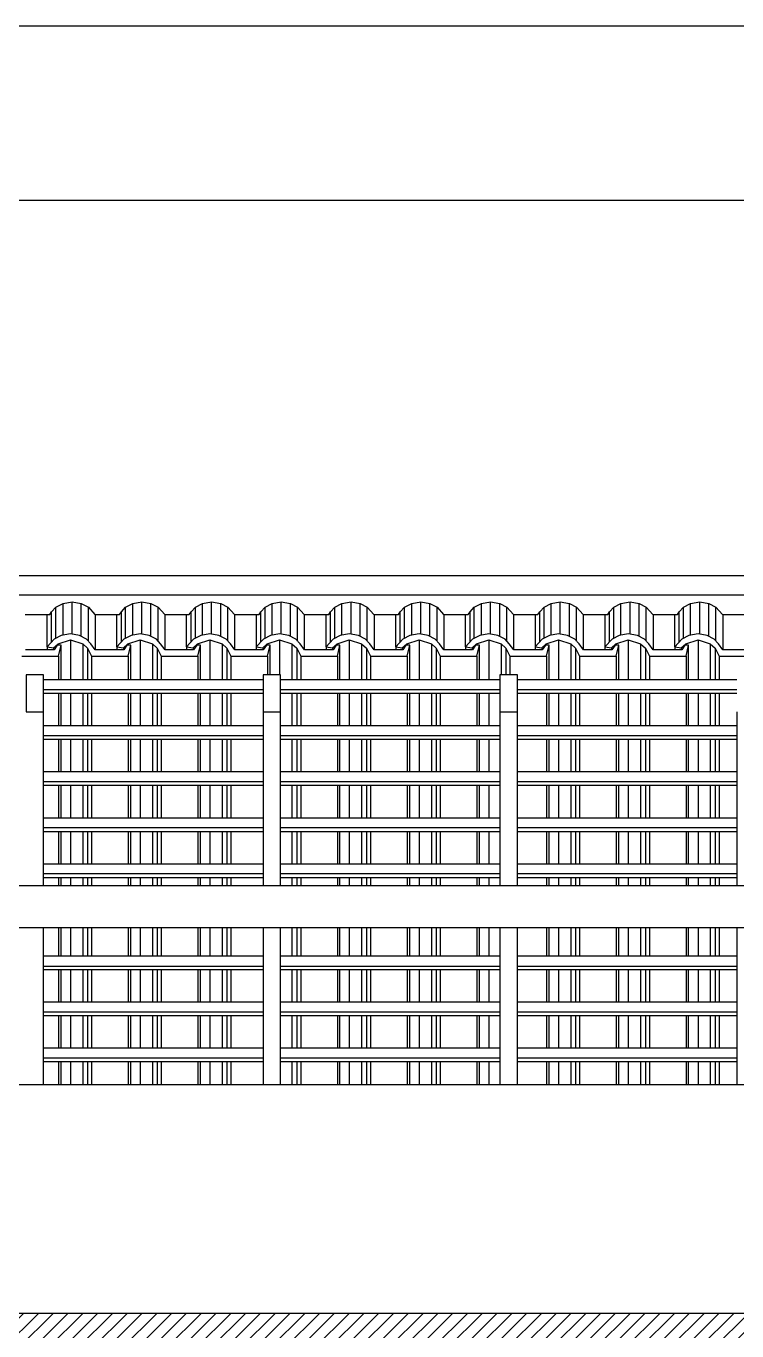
# Model space of a CAD drawing. Header units: metres. Extents: x 49 to 320, y -91 to 27.
# Drawn here: x 204.779 to 206.817, y 23.136 to 26.88 of the extents above; entities that cross this region are included whole.
import ezdxf

# ---------------------------------------------------------------- set-up
doc = ezdxf.new("R2010")
doc.units = ezdxf.units.M
doc.header["$LTSCALE"] = 0.2
for name, color, linetype in [('ARQ-___-___-VST', 9, 'Continuous'), ('ARQ-ALV-BXA', 1, 'Continuous'), ('ARQ-COB', 4, 'Continuous'), ('ARQ-FOR', 2, 'Continuous'), ('ARQ-LAJ', 12, 'Continuous'), ('ARQ-LAJ-___-HTC', 13, 'Continuous')]:
    doc.layers.add(name, color=color, linetype=linetype)

msp = doc.modelspace()

# ---------------------------------------------------------------- hatches: boundary and pattern name
at = {"layer": 'ARQ-LAJ-___-HTC'}
h = msp.add_hatch(dxfattribs=at)
h.set_pattern_fill('_U', color=256, scale=0.03, angle=45, style=0, pattern_type=0)
h.set_pattern_definition([(45, (285.188165, 19.386), (-0.021213203, 0.021213203), [])])
h.paths.add_polyline_path([(218.9259, 23.086), (218.9259, 23.186), (202.7109, 23.186), (202.7109, 23.086)])
h.paths.add_polyline_path([(220.0759, 23.186), (220.0759, 23.086), (236.2909, 23.086), (236.2909, 23.186)])

# ---------------------------------------------------------------- linework, layer by layer
at = {"color": 15}
msp.add_line((238.5239, 26.8798), (199.3928, 26.8798), dxfattribs=at)
at = {"color": 0}
msp.add_line((238.0239, 26.3798), (200.6428, 26.3798), dxfattribs=at)
at = {"layer": 'ARQ-___-___-VST'}
for p, q in [((208.9059, 25.3026), (202.8109, 25.3026)), ((208.9059, 25.3026), (202.8109, 25.3026)), ((202.8109, 25.248), (208.9059, 25.248)), ((204.8469, 25.192), (204.8521, 25.1993)), ((204.8521, 25.1993), (204.8644, 25.2123)), ((204.8521, 25.1128), (204.8521, 25.1993)), ((204.8644, 25.2123), (204.8848, 25.2234)), ((204.8644, 25.1233), (204.8644, 25.2123)), ((204.8848, 25.2234), (204.9109, 25.2281)), ((204.8848, 25.1326), (204.8848, 25.2234)), ((204.9109, 25.1355), (204.9109, 25.2281)), ((204.9109, 25.2281), (204.9371, 25.2234)), ((204.9371, 25.129), (204.9371, 25.2234)), ((204.9371, 25.2234), (204.9575, 25.2123)), ((204.9575, 25.1152), (204.9575, 25.2123)), ((204.9575, 25.2123), (204.9764, 25.192)), ((205.0469, 25.192), (205.0521, 25.1993)), ((205.0521, 25.1993), (205.0644, 25.2123)), ((205.0521, 25.1128), (205.0521, 25.1993)), ((205.0644, 25.2123), (205.0848, 25.2234)), ((205.0644, 25.1233), (205.0644, 25.2123)), ((205.0848, 25.2234), (205.1109, 25.2281)), ((205.0848, 25.1326), (205.0848, 25.2234)), ((205.1109, 25.1355), (205.1109, 25.2281)), ((205.1109, 25.2281), (205.1371, 25.2234)), ((205.1371, 25.129), (205.1371, 25.2234)), ((205.1371, 25.2234), (205.1575, 25.2123)), ((205.1575, 25.1152), (205.1575, 25.2123)), ((205.1575, 25.2123), (205.1764, 25.192)), ((205.2469, 25.192), (205.2521, 25.1993)), ((205.2521, 25.1993), (205.2644, 25.2123)), ((205.2521, 25.1128), (205.2521, 25.1993)), ((205.2644, 25.2123), (205.2848, 25.2234)), ((205.2644, 25.1233), (205.2644, 25.2123)), ((205.2848, 25.2234), (205.3109, 25.2281)), ((205.2848, 25.1326), (205.2848, 25.2234)), ((205.3109, 25.1355), (205.3109, 25.2281)), ((205.3109, 25.2281), (205.3371, 25.2234)), ((205.3371, 25.129), (205.3371, 25.2234)), ((205.3371, 25.2234), (205.3575, 25.2123)), ((205.3575, 25.1152), (205.3575, 25.2123)), ((205.3575, 25.2123), (205.3764, 25.192)), ((205.4469, 25.192), (205.4521, 25.1993)), ((205.4521, 25.1993), (205.4644, 25.2123)), ((205.4521, 25.1128), (205.4521, 25.1993)), ((205.4644, 25.2123), (205.4848, 25.2234)), ((205.4644, 25.1233), (205.4644, 25.2123)), ((205.4848, 25.2234), (205.5109, 25.2281)), ((205.4848, 25.1326), (205.4848, 25.2234)), ((205.5109, 25.1355), (205.5109, 25.2281)), ((205.5109, 25.2281), (205.5371, 25.2234)), ((205.5371, 25.129), (205.5371, 25.2234)), ((205.5371, 25.2234), (205.5575, 25.2123)), ((205.5575, 25.1152), (205.5575, 25.2123)), ((205.5575, 25.2123), (205.5764, 25.192)), ((205.6469, 25.192), (205.6521, 25.1993)), ((205.6521, 25.1993), (205.6644, 25.2123)), ((205.6521, 25.1128), (205.6521, 25.1993)), ((205.6644, 25.2123), (205.6848, 25.2234)), ((205.6644, 25.1233), (205.6644, 25.2123)), ((205.6848, 25.2234), (205.7109, 25.2281)), ((205.6848, 25.1326), (205.6848, 25.2234)), ((205.7109, 25.1355), (205.7109, 25.2281)), ((205.7109, 25.2281), (205.7371, 25.2234)), ((205.7371, 25.129), (205.7371, 25.2234)), ((205.7371, 25.2234), (205.7575, 25.2123)), ((205.7575, 25.1152), (205.7575, 25.2123)), ((205.7575, 25.2123), (205.7764, 25.192)), ((205.8469, 25.192), (205.8521, 25.1993)), ((205.8521, 25.1993), (205.8644, 25.2123)), ((205.8521, 25.1128), (205.8521, 25.1993)), ((205.8644, 25.2123), (205.8848, 25.2234)), ((205.8644, 25.1233), (205.8644, 25.2123)), ((205.8848, 25.2234), (205.9109, 25.2281)), ((205.8848, 25.1326), (205.8848, 25.2234)), ((205.9109, 25.1355), (205.9109, 25.2281)), ((205.9109, 25.2281), (205.9371, 25.2234)), ((205.9371, 25.129), (205.9371, 25.2234)), ((205.9371, 25.2234), (205.9575, 25.2123)), ((205.9575, 25.1152), (205.9575, 25.2123)), ((205.9575, 25.2123), (205.9764, 25.192)), ((206.0469, 25.192), (206.0521, 25.1993)), ((206.0521, 25.1993), (206.0644, 25.2123)), ((206.0521, 25.1128), (206.0521, 25.1993)), ((206.0644, 25.2123), (206.0848, 25.2234)), ((206.0644, 25.1233), (206.0644, 25.2123)), ((206.0848, 25.2234), (206.1109, 25.2281)), ((206.0848, 25.1326), (206.0848, 25.2234)), ((206.1109, 25.1355), (206.1109, 25.2281)), ((206.1109, 25.2281), (206.1371, 25.2234)), ((206.1371, 25.129), (206.1371, 25.2234)), ((206.1371, 25.2234), (206.1575, 25.2123)), ((206.1575, 25.1152), (206.1575, 25.2123)), ((206.1575, 25.2123), (206.1764, 25.192)), ((206.2469, 25.192), (206.2521, 25.1993)), ((206.2521, 25.1993), (206.2644, 25.2123)), ((206.2521, 25.1128), (206.2521, 25.1993)), ((206.2644, 25.2123), (206.2848, 25.2234)), ((206.2644, 25.1233), (206.2644, 25.2123)), ((206.2848, 25.2234), (206.3109, 25.2281)), ((206.2848, 25.1326), (206.2848, 25.2234)), ((206.3109, 25.1355), (206.3109, 25.2281)), ((206.3109, 25.2281), (206.3371, 25.2234)), ((206.3371, 25.129), (206.3371, 25.2234)), ((206.3371, 25.2234), (206.3575, 25.2123)), ((206.3575, 25.1152), (206.3575, 25.2123)), ((206.3575, 25.2123), (206.3764, 25.192)), ((206.4469, 25.192), (206.4521, 25.1993)), ((206.4521, 25.1993), (206.4644, 25.2123)), ((206.4521, 25.1128), (206.4521, 25.1993)), ((206.4644, 25.2123), (206.4848, 25.2234)), ((206.4644, 25.1233), (206.4644, 25.2123)), ((206.4848, 25.2234), (206.5109, 25.2281)), ((206.4848, 25.1326), (206.4848, 25.2234)), ((206.5109, 25.1355), (206.5109, 25.2281)), ((206.5109, 25.2281), (206.5371, 25.2234)), ((206.5371, 25.129), (206.5371, 25.2234)), ((206.5371, 25.2234), (206.5575, 25.2123)), ((206.5575, 25.1152), (206.5575, 25.2123)), ((206.5575, 25.2123), (206.5764, 25.192)), ((206.6469, 25.192), (206.6521, 25.1993)), ((206.6521, 25.1993), (206.6644, 25.2123)), ((206.6521, 25.1128), (206.6521, 25.1993)), ((206.6644, 25.2123), (206.6848, 25.2234)), ((206.6644, 25.1233), (206.6644, 25.2123)), ((206.6848, 25.2234), (206.7109, 25.2281)), ((206.6848, 25.1326), (206.6848, 25.2234)), ((206.7109, 25.1355), (206.7109, 25.2281)), ((206.7109, 25.2281), (206.7371, 25.2234)), ((206.7371, 25.129), (206.7371, 25.2234)), ((206.7371, 25.2234), (206.7575, 25.2123)), ((206.7575, 25.1152), (206.7575, 25.2123)), ((206.7575, 25.2123), (206.7764, 25.192)), ((204.7764, 25.192), (204.8469, 25.192)), ((204.8394, 25.0992), (204.8394, 25.192)), ((204.9764, 25.192), (205.0469, 25.192)), ((204.9778, 25.0897), (204.9778, 25.192)), ((205.0394, 25.0992), (205.0394, 25.192)), ((205.1764, 25.192), (205.2469, 25.192)), ((205.1778, 25.0897), (205.1778, 25.192)), ((205.2394, 25.0992), (205.2394, 25.192)), ((205.3764, 25.192), (205.4469, 25.192)), ((205.3778, 25.0897), (205.3778, 25.192)), ((205.4394, 25.0992), (205.4394, 25.192)), ((205.5764, 25.192), (205.6469, 25.192)), ((205.5778, 25.0897), (205.5778, 25.192)), ((205.6394, 25.0992), (205.6394, 25.192)), ((205.7764, 25.192), (205.8469, 25.192)), ((205.7778, 25.0897), (205.7778, 25.192)), ((205.8394, 25.0992), (205.8394, 25.192)), ((205.9764, 25.192), (206.0469, 25.192)), ((205.9778, 25.0897), (205.9778, 25.192)), ((206.0394, 25.0992), (206.0394, 25.192)), ((206.1764, 25.192), (206.2469, 25.192)), ((206.1778, 25.0897), (206.1778, 25.192)), ((206.2394, 25.0992), (206.2394, 25.192)), ((206.3764, 25.192), (206.4469, 25.192)), ((206.3778, 25.0897), (206.3778, 25.192)), ((206.4394, 25.0992), (206.4394, 25.192)), ((206.5764, 25.192), (206.6469, 25.192)), ((206.5778, 25.0897), (206.5778, 25.192)), ((206.6394, 25.0992), (206.6394, 25.192)), ((206.7764, 25.192), (206.8469, 25.192)), ((206.7778, 25.0897), (206.7778, 25.192)), ((204.8391, 25.0988), (204.8391, 25.0897)), ((204.8578, 25.0955), (204.8578, 25.0897)), ((204.8707, 25.1075), (204.8707, 25.1035)), ((204.8791, 25.004), (204.8791, 25.1035)), ((204.9059, 25.1189), (204.9059, 25.004)), ((204.9412, 25.1075), (204.9412, 25.004)), ((204.9549, 25.0945), (204.9549, 25.004)), ((205.0391, 25.0988), (205.0391, 25.0897)), ((205.0578, 25.0955), (205.0578, 25.0897)), ((205.0707, 25.1075), (205.0707, 25.1035)), ((205.0791, 25.004), (205.0791, 25.1035)), ((205.1059, 25.1189), (205.1059, 25.004)), ((205.1412, 25.1075), (205.1412, 25.004)), ((205.1549, 25.0945), (205.1549, 25.004)), ((205.2391, 25.0988), (205.2391, 25.0897)), ((205.2578, 25.0955), (205.2578, 25.0897)), ((205.2707, 25.1075), (205.2707, 25.1035)), ((205.2791, 25.004), (205.2791, 25.1035)), ((205.3059, 25.1189), (205.3059, 25.004)), ((205.3412, 25.1075), (205.3412, 25.004)), ((205.3549, 25.0945), (205.3549, 25.004)), ((205.4391, 25.0988), (205.4391, 25.0897)), ((205.4578, 25.0955), (205.4578, 25.0897)), ((205.4707, 25.1075), (205.4707, 25.1035)), ((205.4791, 25.0182), (205.4791, 25.1035)), ((205.5059, 25.1189), (205.5059, 25.0182)), ((205.5412, 25.1075), (205.5412, 25.004)), ((205.5549, 25.0945), (205.5549, 25.004)), ((205.6391, 25.0988), (205.6391, 25.0897)), ((205.6578, 25.0955), (205.6578, 25.0897)), ((205.6707, 25.1075), (205.6707, 25.1035)), ((205.6791, 25.004), (205.6791, 25.1035)), ((205.7059, 25.1189), (205.7059, 25.004)), ((205.7412, 25.1075), (205.7412, 25.004)), ((205.7549, 25.0945), (205.7549, 25.004)), ((205.8391, 25.0988), (205.8391, 25.0897)), ((205.8578, 25.0955), (205.8578, 25.0897)), ((205.8707, 25.1075), (205.8707, 25.1035)), ((205.8791, 25.004), (205.8791, 25.1035)), ((205.9059, 25.1189), (205.9059, 25.004)), ((205.9412, 25.1075), (205.9412, 25.004)), ((205.9549, 25.0945), (205.9549, 25.004)), ((206.0391, 25.0988), (206.0391, 25.0897)), ((206.0578, 25.0955), (206.0578, 25.0897)), ((206.0707, 25.1075), (206.0707, 25.1035)), ((206.0791, 25.004), (206.0791, 25.1035)), ((206.1059, 25.1189), (206.1059, 25.004)), ((206.1412, 25.1075), (206.1412, 25.0182)), ((206.1549, 25.0945), (206.1549, 25.0182)), ((206.2391, 25.0988), (206.2391, 25.0897)), ((206.2578, 25.0955), (206.2578, 25.0897)), ((206.2707, 25.1075), (206.2707, 25.1035)), ((206.2791, 25.004), (206.2791, 25.1035)), ((206.3059, 25.1189), (206.3059, 25.004)), ((206.3412, 25.1075), (206.3412, 25.004)), ((206.3549, 25.0945), (206.3549, 25.004)), ((206.4391, 25.0988), (206.4391, 25.0897)), ((206.4578, 25.0955), (206.4578, 25.0897)), ((206.4707, 25.1075), (206.4707, 25.1035)), ((206.4791, 25.004), (206.4791, 25.1035)), ((206.5059, 25.1189), (206.5059, 25.004)), ((206.5412, 25.1075), (206.5412, 25.004)), ((206.5549, 25.0945), (206.5549, 25.004)), ((206.6391, 25.0988), (206.6391, 25.0897)), ((206.6578, 25.0955), (206.6578, 25.0897)), ((206.6707, 25.1075), (206.6707, 25.1035)), ((206.6791, 25.004), (206.6791, 25.1035)), ((206.7059, 25.1189), (206.7059, 25.004)), ((206.7412, 25.1075), (206.7412, 25.004)), ((206.7549, 25.0945), (206.7549, 25.004)), ((204.8716, 25.0722), (204.8716, 25.004)), ((204.9664, 25.0722), (204.9664, 25.004)), ((205.0716, 25.0722), (205.0716, 25.004)), ((205.1664, 25.0722), (205.1664, 25.004)), ((205.2716, 25.0722), (205.2716, 25.004)), ((205.3664, 25.0722), (205.3664, 25.004)), ((205.4716, 25.0722), (205.4716, 25.0182)), ((205.5664, 25.0722), (205.5664, 25.004)), ((205.6716, 25.0722), (205.6716, 25.004)), ((205.7664, 25.0722), (205.7664, 25.004)), ((205.8716, 25.0722), (205.8716, 25.004)), ((205.9664, 25.0722), (205.9664, 25.004)), ((206.0716, 25.0722), (206.0716, 25.004)), ((206.1664, 25.0722), (206.1664, 25.0182)), ((206.2716, 25.0722), (206.2716, 25.004)), ((206.3664, 25.0722), (206.3664, 25.004)), ((206.4716, 25.0722), (206.4716, 25.004)), ((206.5664, 25.0722), (206.5664, 25.004)), ((206.6716, 25.0722), (206.6716, 25.004)), ((206.7664, 25.0722), (206.7664, 25.004)), ((205.4584, 25.004), (204.8289, 25.004)), ((205.4584, 24.9757), (204.8289, 24.9757)), ((206.1379, 25.004), (205.5084, 25.004)), ((206.1379, 24.9757), (205.5084, 24.9757)), ((206.8174, 25.004), (206.1879, 25.004)), ((206.8174, 24.9757), (206.1879, 24.9757)), ((204.8289, 24.9658), (205.4584, 24.9658)), ((204.8716, 24.9658), (204.8716, 24.8719)), ((204.8791, 24.8719), (204.8791, 24.9658)), ((204.9059, 24.9658), (204.9059, 24.8719)), ((204.9412, 24.9658), (204.9412, 24.8719)), ((204.9549, 24.9658), (204.9549, 24.8719)), ((204.9664, 24.9658), (204.9664, 24.8719)), ((205.0716, 24.9658), (205.0716, 24.8719)), ((205.0791, 24.8719), (205.0791, 24.9658)), ((205.1059, 24.9658), (205.1059, 24.8719)), ((205.1412, 24.9658), (205.1412, 24.8719)), ((205.1549, 24.9658), (205.1549, 24.8719)), ((205.1664, 24.9658), (205.1664, 24.8719)), ((205.2716, 24.9658), (205.2716, 24.8719)), ((205.2791, 24.8719), (205.2791, 24.9658)), ((205.3059, 24.9658), (205.3059, 24.8719)), ((205.3412, 24.9658), (205.3412, 24.8719)), ((205.3549, 24.9658), (205.3549, 24.8719)), ((205.3664, 24.9658), (205.3664, 24.8719)), ((205.5084, 24.9658), (206.1379, 24.9658)), ((205.5412, 24.9658), (205.5412, 24.8719)), ((205.5549, 24.9658), (205.5549, 24.8719)), ((205.5664, 24.9658), (205.5664, 24.8719)), ((205.6716, 24.9658), (205.6716, 24.8719)), ((205.6791, 24.8719), (205.6791, 24.9658)), ((205.7059, 24.9658), (205.7059, 24.8719)), ((205.7412, 24.9658), (205.7412, 24.8719)), ((205.7549, 24.9658), (205.7549, 24.8719)), ((205.7664, 24.9658), (205.7664, 24.8719)), ((205.8716, 24.9658), (205.8716, 24.8719)), ((205.8791, 24.8719), (205.8791, 24.9658)), ((205.9059, 24.9658), (205.9059, 24.8719)), ((205.9412, 24.9658), (205.9412, 24.8719)), ((205.9549, 24.9658), (205.9549, 24.8719)), ((205.9664, 24.9658), (205.9664, 24.8719)), ((206.0716, 24.9658), (206.0716, 24.8719)), ((206.0791, 24.8719), (206.0791, 24.9658)), ((206.1059, 24.9658), (206.1059, 24.8719)), ((206.1879, 24.9658), (206.8174, 24.9658)), ((206.2716, 24.9658), (206.2716, 24.8719)), ((206.2791, 24.8719), (206.2791, 24.9658)), ((206.3059, 24.9658), (206.3059, 24.8719)), ((206.3412, 24.9658), (206.3412, 24.8719)), ((206.3549, 24.9658), (206.3549, 24.8719)), ((206.3664, 24.9658), (206.3664, 24.8719)), ((206.4716, 24.9658), (206.4716, 24.8719)), ((206.4791, 24.8719), (206.4791, 24.9658)), ((206.5059, 24.9658), (206.5059, 24.8719)), ((206.5412, 24.9658), (206.5412, 24.8719)), ((206.5549, 24.9658), (206.5549, 24.8719)), ((206.5664, 24.9658), (206.5664, 24.8719)), ((206.6716, 24.9658), (206.6716, 24.8719)), ((206.6791, 24.8719), (206.6791, 24.9658)), ((206.7059, 24.9658), (206.7059, 24.8719)), ((206.7412, 24.9658), (206.7412, 24.8719)), ((206.7549, 24.9658), (206.7549, 24.8719)), ((206.7664, 24.9658), (206.7664, 24.8719)), ((204.8289, 24.4133), (204.8289, 24.9123)), ((205.4584, 24.9123), (205.4584, 24.4133)), ((205.5084, 24.4133), (205.5084, 24.9123)), ((206.1379, 24.9123), (206.1379, 24.4133)), ((206.1879, 24.4133), (206.1879, 24.9123)), ((206.8174, 24.9123), (206.8174, 24.4133)), ((205.4584, 24.8719), (204.8289, 24.8719)), ((206.1379, 24.8719), (205.5084, 24.8719)), ((206.8174, 24.8719), (206.1879, 24.8719)), ((205.4584, 24.8436), (204.8289, 24.8436)), ((204.8289, 24.8337), (205.4584, 24.8337)), ((204.8716, 24.8337), (204.8716, 24.7398)), ((204.8791, 24.7398), (204.8791, 24.8337)), ((204.9059, 24.8337), (204.9059, 24.7398)), ((204.9412, 24.8337), (204.9412, 24.7398)), ((204.9549, 24.8337), (204.9549, 24.7398)), ((204.9664, 24.8337), (204.9664, 24.7398)), ((205.0716, 24.8337), (205.0716, 24.7398)), ((205.0791, 24.7398), (205.0791, 24.8337)), ((205.1059, 24.8337), (205.1059, 24.7398)), ((205.1412, 24.8337), (205.1412, 24.7398)), ((205.1549, 24.8337), (205.1549, 24.7398)), ((205.1664, 24.8337), (205.1664, 24.7398)), ((205.2716, 24.8337), (205.2716, 24.7398)), ((205.2791, 24.7398), (205.2791, 24.8337)), ((205.3059, 24.8337), (205.3059, 24.7398)), ((205.3412, 24.8337), (205.3412, 24.7398)), ((205.3549, 24.8337), (205.3549, 24.7398)), ((205.3664, 24.8337), (205.3664, 24.7398)), ((206.1379, 24.8436), (205.5084, 24.8436)), ((205.5084, 24.8337), (206.1379, 24.8337)), ((205.5412, 24.8337), (205.5412, 24.7398)), ((205.5549, 24.8337), (205.5549, 24.7398)), ((205.5664, 24.8337), (205.5664, 24.7398)), ((205.6716, 24.8337), (205.6716, 24.7398)), ((205.6791, 24.7398), (205.6791, 24.8337)), ((205.7059, 24.8337), (205.7059, 24.7398)), ((205.7412, 24.8337), (205.7412, 24.7398)), ((205.7549, 24.8337), (205.7549, 24.7398)), ((205.7664, 24.8337), (205.7664, 24.7398)), ((205.8716, 24.8337), (205.8716, 24.7398)), ((205.8791, 24.7398), (205.8791, 24.8337)), ((205.9059, 24.8337), (205.9059, 24.7398)), ((205.9412, 24.8337), (205.9412, 24.7398)), ((205.9549, 24.8337), (205.9549, 24.7398)), ((205.9664, 24.8337), (205.9664, 24.7398)), ((206.0716, 24.8337), (206.0716, 24.7398)), ((206.0791, 24.7398), (206.0791, 24.8337)), ((206.1059, 24.8337), (206.1059, 24.7398)), ((206.8174, 24.8436), (206.1879, 24.8436)), ((206.1879, 24.8337), (206.8174, 24.8337)), ((206.2716, 24.8337), (206.2716, 24.7398)), ((206.2791, 24.7398), (206.2791, 24.8337)), ((206.3059, 24.8337), (206.3059, 24.7398)), ((206.3412, 24.8337), (206.3412, 24.7398)), ((206.3549, 24.8337), (206.3549, 24.7398)), ((206.3664, 24.8337), (206.3664, 24.7398)), ((206.4716, 24.8337), (206.4716, 24.7398)), ((206.4791, 24.7398), (206.4791, 24.8337)), ((206.5059, 24.8337), (206.5059, 24.7398)), ((206.5412, 24.8337), (206.5412, 24.7398)), ((206.5549, 24.8337), (206.5549, 24.7398)), ((206.5664, 24.8337), (206.5664, 24.7398)), ((206.6716, 24.8337), (206.6716, 24.7398)), ((206.6791, 24.7398), (206.6791, 24.8337)), ((206.7059, 24.8337), (206.7059, 24.7398)), ((206.7412, 24.8337), (206.7412, 24.7398)), ((206.7549, 24.8337), (206.7549, 24.7398)), ((206.7664, 24.8337), (206.7664, 24.7398)), ((205.4584, 24.7398), (204.8289, 24.7398)), ((205.4584, 24.7114), (204.8289, 24.7114)), ((206.1379, 24.7398), (205.5084, 24.7398)), ((206.1379, 24.7114), (205.5084, 24.7114)), ((206.8174, 24.7398), (206.1879, 24.7398)), ((206.8174, 24.7114), (206.1879, 24.7114)), ((204.8289, 24.7015), (205.4584, 24.7015)), ((204.8716, 24.7015), (204.8716, 24.6076)), ((204.8791, 24.6076), (204.8791, 24.7015)), ((204.9059, 24.7015), (204.9059, 24.6076)), ((204.9412, 24.7015), (204.9412, 24.6076)), ((204.9549, 24.7015), (204.9549, 24.6076)), ((204.9664, 24.7015), (204.9664, 24.6076)), ((205.0716, 24.7015), (205.0716, 24.6076)), ((205.0791, 24.6076), (205.0791, 24.7015)), ((205.1059, 24.7015), (205.1059, 24.6076)), ((205.1412, 24.7015), (205.1412, 24.6076)), ((205.1549, 24.7015), (205.1549, 24.6076)), ((205.1664, 24.7015), (205.1664, 24.6076)), ((205.2716, 24.7015), (205.2716, 24.6076)), ((205.2791, 24.6076), (205.2791, 24.7015)), ((205.3059, 24.7015), (205.3059, 24.6076)), ((205.3412, 24.7015), (205.3412, 24.6076)), ((205.3549, 24.7015), (205.3549, 24.6076)), ((205.3664, 24.7015), (205.3664, 24.6076)), ((205.5084, 24.7015), (206.1379, 24.7015)), ((205.5412, 24.7015), (205.5412, 24.6076)), ((205.5549, 24.7015), (205.5549, 24.6076)), ((205.5664, 24.7015), (205.5664, 24.6076)), ((205.6716, 24.7015), (205.6716, 24.6076)), ((205.6791, 24.6076), (205.6791, 24.7015)), ((205.7059, 24.7015), (205.7059, 24.6076)), ((205.7412, 24.7015), (205.7412, 24.6076)), ((205.7549, 24.7015), (205.7549, 24.6076)), ((205.7664, 24.7015), (205.7664, 24.6076)), ((205.8716, 24.7015), (205.8716, 24.6076)), ((205.8791, 24.6076), (205.8791, 24.7015)), ((205.9059, 24.7015), (205.9059, 24.6076)), ((205.9412, 24.7015), (205.9412, 24.6076)), ((205.9549, 24.7015), (205.9549, 24.6076)), ((205.9664, 24.7015), (205.9664, 24.6076)), ((206.0716, 24.7015), (206.0716, 24.6076)), ((206.0791, 24.6076), (206.0791, 24.7015)), ((206.1059, 24.7015), (206.1059, 24.6076)), ((206.1879, 24.7015), (206.8174, 24.7015)), ((206.2716, 24.7015), (206.2716, 24.6076)), ((206.2791, 24.6076), (206.2791, 24.7015)), ((206.3059, 24.7015), (206.3059, 24.6076)), ((206.3412, 24.7015), (206.3412, 24.6076)), ((206.3549, 24.7015), (206.3549, 24.6076)), ((206.3664, 24.7015), (206.3664, 24.6076)), ((206.4716, 24.7015), (206.4716, 24.6076)), ((206.4791, 24.6076), (206.4791, 24.7015)), ((206.5059, 24.7015), (206.5059, 24.6076)), ((206.5412, 24.7015), (206.5412, 24.6076)), ((206.5549, 24.7015), (206.5549, 24.6076)), ((206.5664, 24.7015), (206.5664, 24.6076)), ((206.6716, 24.7015), (206.6716, 24.6076)), ((206.6791, 24.6076), (206.6791, 24.7015)), ((206.7059, 24.7015), (206.7059, 24.6076)), ((206.7412, 24.7015), (206.7412, 24.6076)), ((206.7549, 24.7015), (206.7549, 24.6076)), ((206.7664, 24.7015), (206.7664, 24.6076)), ((205.4584, 24.6076), (204.8289, 24.6076)), ((206.1379, 24.6076), (205.5084, 24.6076)), ((206.8174, 24.6076), (206.1879, 24.6076)), ((205.4584, 24.5793), (204.8289, 24.5793)), ((204.8289, 24.5694), (205.4584, 24.5694)), ((204.8716, 24.5694), (204.8716, 24.4755)), ((204.8791, 24.4755), (204.8791, 24.5694)), ((204.9059, 24.5694), (204.9059, 24.4755)), ((204.9412, 24.5694), (204.9412, 24.4755)), ((204.9549, 24.5694), (204.9549, 24.4755)), ((204.9664, 24.5694), (204.9664, 24.4755)), ((205.0716, 24.5694), (205.0716, 24.4755)), ((205.0791, 24.4755), (205.0791, 24.5694)), ((205.1059, 24.5694), (205.1059, 24.4755)), ((205.1412, 24.5694), (205.1412, 24.4755)), ((205.1549, 24.5694), (205.1549, 24.4755)), ((205.1664, 24.5694), (205.1664, 24.4755)), ((205.2716, 24.5694), (205.2716, 24.4755)), ((205.2791, 24.4755), (205.2791, 24.5694)), ((205.3059, 24.5694), (205.3059, 24.4755)), ((205.3412, 24.5694), (205.3412, 24.4755)), ((205.3549, 24.5694), (205.3549, 24.4755)), ((205.3664, 24.5694), (205.3664, 24.4755)), ((206.1379, 24.5793), (205.5084, 24.5793)), ((205.5084, 24.5694), (206.1379, 24.5694)), ((205.5412, 24.5694), (205.5412, 24.4755)), ((205.5549, 24.5694), (205.5549, 24.4755)), ((205.5664, 24.5694), (205.5664, 24.4755)), ((205.6716, 24.5694), (205.6716, 24.4755)), ((205.6791, 24.4755), (205.6791, 24.5694)), ((205.7059, 24.5694), (205.7059, 24.4755)), ((205.7412, 24.5694), (205.7412, 24.4755)), ((205.7549, 24.5694), (205.7549, 24.4755)), ((205.7664, 24.5694), (205.7664, 24.4755)), ((205.8716, 24.5694), (205.8716, 24.4755)), ((205.8791, 24.4755), (205.8791, 24.5694)), ((205.9059, 24.5694), (205.9059, 24.4755)), ((205.9412, 24.5694), (205.9412, 24.4755)), ((205.9549, 24.5694), (205.9549, 24.4755)), ((205.9664, 24.5694), (205.9664, 24.4755)), ((206.0716, 24.5694), (206.0716, 24.4755)), ((206.0791, 24.4755), (206.0791, 24.5694)), ((206.1059, 24.5694), (206.1059, 24.4755)), ((206.8174, 24.5793), (206.1879, 24.5793)), ((206.1879, 24.5694), (206.8174, 24.5694)), ((206.2716, 24.5694), (206.2716, 24.4755)), ((206.2791, 24.4755), (206.2791, 24.5694)), ((206.3059, 24.5694), (206.3059, 24.4755)), ((206.3412, 24.5694), (206.3412, 24.4755)), ((206.3549, 24.5694), (206.3549, 24.4755)), ((206.3664, 24.5694), (206.3664, 24.4755)), ((206.4716, 24.5694), (206.4716, 24.4755)), ((206.4791, 24.4755), (206.4791, 24.5694)), ((206.5059, 24.5694), (206.5059, 24.4755)), ((206.5412, 24.5694), (206.5412, 24.4755)), ((206.5549, 24.5694), (206.5549, 24.4755)), ((206.5664, 24.5694), (206.5664, 24.4755)), ((206.6716, 24.5694), (206.6716, 24.4755)), ((206.6791, 24.4755), (206.6791, 24.5694)), ((206.7059, 24.5694), (206.7059, 24.4755)), ((206.7412, 24.5694), (206.7412, 24.4755)), ((206.7549, 24.5694), (206.7549, 24.4755)), ((206.7664, 24.5694), (206.7664, 24.4755)), ((205.4584, 24.4755), (204.8289, 24.4755)), ((206.1379, 24.4755), (205.5084, 24.4755)), ((206.8174, 24.4755), (206.1879, 24.4755)), ((208.0059, 24.4133), (202.8109, 24.4133)), ((205.4584, 24.4472), (204.8289, 24.4472)), ((204.8289, 24.4373), (205.4584, 24.4373)), ((204.8716, 24.4373), (204.8716, 24.4133)), ((204.8791, 24.4133), (204.8791, 24.4373)), ((204.9059, 24.4373), (204.9059, 24.4133)), ((204.9412, 24.4373), (204.9412, 24.4133)), ((204.9549, 24.4373), (204.9549, 24.4133)), ((204.9664, 24.4373), (204.9664, 24.4133)), ((205.0716, 24.4373), (205.0716, 24.4133)), ((205.0791, 24.4133), (205.0791, 24.4373)), ((205.1059, 24.4373), (205.1059, 24.4133)), ((205.1412, 24.4373), (205.1412, 24.4133)), ((205.1549, 24.4373), (205.1549, 24.4133)), ((205.1664, 24.4373), (205.1664, 24.4133)), ((205.2716, 24.4373), (205.2716, 24.4133)), ((205.2791, 24.4133), (205.2791, 24.4373)), ((205.3059, 24.4373), (205.3059, 24.4133)), ((205.3412, 24.4373), (205.3412, 24.4133)), ((205.3549, 24.4373), (205.3549, 24.4133)), ((205.3664, 24.4373), (205.3664, 24.4133)), ((206.1379, 24.4472), (205.5084, 24.4472)), ((205.5084, 24.4373), (206.1379, 24.4373)), ((205.5412, 24.4373), (205.5412, 24.4133)), ((205.5549, 24.4373), (205.5549, 24.4133)), ((205.5664, 24.4373), (205.5664, 24.4133)), ((205.6716, 24.4373), (205.6716, 24.4133)), ((205.6791, 24.4133), (205.6791, 24.4373)), ((205.7059, 24.4373), (205.7059, 24.4133)), ((205.7412, 24.4373), (205.7412, 24.4133)), ((205.7549, 24.4373), (205.7549, 24.4133)), ((205.7664, 24.4373), (205.7664, 24.4133)), ((205.8716, 24.4373), (205.8716, 24.4133)), ((205.8791, 24.4133), (205.8791, 24.4373)), ((205.9059, 24.4373), (205.9059, 24.4133)), ((205.9412, 24.4373), (205.9412, 24.4133)), ((205.9549, 24.4373), (205.9549, 24.4133)), ((205.9664, 24.4373), (205.9664, 24.4133)), ((206.0716, 24.4373), (206.0716, 24.4133)), ((206.0791, 24.4133), (206.0791, 24.4373)), ((206.1059, 24.4373), (206.1059, 24.4133)), ((206.8174, 24.4472), (206.1879, 24.4472)), ((206.1879, 24.4373), (206.8174, 24.4373)), ((206.2716, 24.4373), (206.2716, 24.4133)), ((206.2791, 24.4133), (206.2791, 24.4373)), ((206.3059, 24.4373), (206.3059, 24.4133)), ((206.3412, 24.4373), (206.3412, 24.4133)), ((206.3549, 24.4373), (206.3549, 24.4133)), ((206.3664, 24.4373), (206.3664, 24.4133)), ((206.4716, 24.4373), (206.4716, 24.4133)), ((206.4791, 24.4133), (206.4791, 24.4373)), ((206.5059, 24.4373), (206.5059, 24.4133)), ((206.5412, 24.4373), (206.5412, 24.4133)), ((206.5549, 24.4373), (206.5549, 24.4133)), ((206.5664, 24.4373), (206.5664, 24.4133)), ((206.6716, 24.4373), (206.6716, 24.4133)), ((206.6791, 24.4133), (206.6791, 24.4373)), ((206.7059, 24.4373), (206.7059, 24.4133)), ((206.7412, 24.4373), (206.7412, 24.4133)), ((206.7549, 24.4373), (206.7549, 24.4133)), ((206.7664, 24.4373), (206.7664, 24.4133)), ((202.8109, 24.2933), (208.0059, 24.2933)), ((204.8289, 23.842), (204.8289, 24.2933)), ((204.8716, 24.2933), (204.8716, 24.2112)), ((204.8791, 24.2112), (204.8791, 24.2933)), ((204.9059, 24.2933), (204.9059, 24.2112)), ((204.9412, 24.2933), (204.9412, 24.2112)), ((204.9549, 24.2933), (204.9549, 24.2112)), ((204.9664, 24.2933), (204.9664, 24.2112)), ((205.0716, 24.2933), (205.0716, 24.2112)), ((205.0791, 24.2112), (205.0791, 24.2933)), ((205.1059, 24.2933), (205.1059, 24.2112)), ((205.1412, 24.2933), (205.1412, 24.2112)), ((205.1549, 24.2933), (205.1549, 24.2112)), ((205.1664, 24.2933), (205.1664, 24.2112)), ((205.2716, 24.2933), (205.2716, 24.2112)), ((205.2791, 24.2112), (205.2791, 24.2933)), ((205.3059, 24.2933), (205.3059, 24.2112)), ((205.3412, 24.2933), (205.3412, 24.2112)), ((205.3549, 24.2933), (205.3549, 24.2112)), ((205.3664, 24.2933), (205.3664, 24.2112)), ((205.4584, 24.2933), (205.4584, 23.842)), ((205.5084, 23.842), (205.5084, 24.2933)), ((205.5412, 24.2933), (205.5412, 24.2112)), ((205.5549, 24.2933), (205.5549, 24.2112)), ((205.5664, 24.2933), (205.5664, 24.2112)), ((205.6716, 24.2933), (205.6716, 24.2112)), ((205.6791, 24.2112), (205.6791, 24.2933)), ((205.7059, 24.2933), (205.7059, 24.2112)), ((205.7412, 24.2933), (205.7412, 24.2112)), ((205.7549, 24.2933), (205.7549, 24.2112)), ((205.7664, 24.2933), (205.7664, 24.2112)), ((205.8716, 24.2933), (205.8716, 24.2112)), ((205.8791, 24.2112), (205.8791, 24.2933)), ((205.9059, 24.2933), (205.9059, 24.2112)), ((205.9412, 24.2933), (205.9412, 24.2112)), ((205.9549, 24.2933), (205.9549, 24.2112)), ((205.9664, 24.2933), (205.9664, 24.2112)), ((206.0716, 24.2933), (206.0716, 24.2112)), ((206.0791, 24.2112), (206.0791, 24.2933)), ((206.1059, 24.2933), (206.1059, 24.2112)), ((206.1379, 24.2933), (206.1379, 23.842)), ((206.1879, 23.842), (206.1879, 24.2933)), ((206.2716, 24.2933), (206.2716, 24.2112)), ((206.2791, 24.2112), (206.2791, 24.2933)), ((206.3059, 24.2933), (206.3059, 24.2112)), ((206.3412, 24.2933), (206.3412, 24.2112)), ((206.3549, 24.2933), (206.3549, 24.2112)), ((206.3664, 24.2933), (206.3664, 24.2112)), ((206.4716, 24.2933), (206.4716, 24.2112)), ((206.4791, 24.2112), (206.4791, 24.2933)), ((206.5059, 24.2933), (206.5059, 24.2112)), ((206.5412, 24.2933), (206.5412, 24.2112)), ((206.5549, 24.2933), (206.5549, 24.2112)), ((206.5664, 24.2933), (206.5664, 24.2112)), ((206.6716, 24.2933), (206.6716, 24.2112)), ((206.6791, 24.2112), (206.6791, 24.2933)), ((206.7059, 24.2933), (206.7059, 24.2112)), ((206.7412, 24.2933), (206.7412, 24.2112)), ((206.7549, 24.2933), (206.7549, 24.2112)), ((206.7664, 24.2933), (206.7664, 24.2112)), ((206.8174, 24.2933), (206.8174, 23.842)), ((205.4584, 24.2112), (204.8289, 24.2112)), ((206.1379, 24.2112), (205.5084, 24.2112)), ((206.8174, 24.2112), (206.1879, 24.2112)), ((204.8289, 24.1829), (205.4584, 24.1829)), ((204.8289, 24.173), (205.4584, 24.173)), ((204.8716, 24.173), (204.8716, 24.0791)), ((204.8791, 24.0791), (204.8791, 24.173)), ((204.9059, 24.173), (204.9059, 24.0791)), ((204.9412, 24.173), (204.9412, 24.0791)), ((204.9549, 24.173), (204.9549, 24.0791)), ((204.9664, 24.173), (204.9664, 24.0791)), ((205.0716, 24.173), (205.0716, 24.0791)), ((205.0791, 24.0791), (205.0791, 24.173)), ((205.1059, 24.173), (205.1059, 24.0791)), ((205.1412, 24.173), (205.1412, 24.0791)), ((205.1549, 24.173), (205.1549, 24.0791)), ((205.1664, 24.173), (205.1664, 24.0791)), ((205.2716, 24.173), (205.2716, 24.0791)), ((205.2791, 24.0791), (205.2791, 24.173)), ((205.3059, 24.173), (205.3059, 24.0791)), ((205.3412, 24.173), (205.3412, 24.0791)), ((205.3549, 24.173), (205.3549, 24.0791)), ((205.3664, 24.173), (205.3664, 24.0791)), ((205.5084, 24.1829), (206.1379, 24.1829)), ((205.5084, 24.173), (206.1379, 24.173)), ((205.5412, 24.173), (205.5412, 24.0791)), ((205.5549, 24.173), (205.5549, 24.0791)), ((205.5664, 24.173), (205.5664, 24.0791)), ((205.6716, 24.173), (205.6716, 24.0791)), ((205.6791, 24.0791), (205.6791, 24.173)), ((205.7059, 24.173), (205.7059, 24.0791)), ((205.7412, 24.173), (205.7412, 24.0791)), ((205.7549, 24.173), (205.7549, 24.0791)), ((205.7664, 24.173), (205.7664, 24.0791)), ((205.8716, 24.173), (205.8716, 24.0791)), ((205.8791, 24.0791), (205.8791, 24.173)), ((205.9059, 24.173), (205.9059, 24.0791)), ((205.9412, 24.173), (205.9412, 24.0791)), ((205.9549, 24.173), (205.9549, 24.0791)), ((205.9664, 24.173), (205.9664, 24.0791)), ((206.0716, 24.173), (206.0716, 24.0791)), ((206.0791, 24.0791), (206.0791, 24.173)), ((206.1059, 24.173), (206.1059, 24.0791)), ((206.1879, 24.1829), (206.8174, 24.1829)), ((206.1879, 24.173), (206.8174, 24.173)), ((206.2716, 24.173), (206.2716, 24.0791)), ((206.2791, 24.0791), (206.2791, 24.173)), ((206.3059, 24.173), (206.3059, 24.0791)), ((206.3412, 24.173), (206.3412, 24.0791)), ((206.3549, 24.173), (206.3549, 24.0791)), ((206.3664, 24.173), (206.3664, 24.0791)), ((206.4716, 24.173), (206.4716, 24.0791)), ((206.4791, 24.0791), (206.4791, 24.173)), ((206.5059, 24.173), (206.5059, 24.0791)), ((206.5412, 24.173), (206.5412, 24.0791)), ((206.5549, 24.173), (206.5549, 24.0791)), ((206.5664, 24.173), (206.5664, 24.0791)), ((206.6716, 24.173), (206.6716, 24.0791)), ((206.6791, 24.0791), (206.6791, 24.173)), ((206.7059, 24.173), (206.7059, 24.0791)), ((206.7412, 24.173), (206.7412, 24.0791)), ((206.7549, 24.173), (206.7549, 24.0791)), ((206.7664, 24.173), (206.7664, 24.0791)), ((205.4584, 24.0791), (204.8289, 24.0791)), ((206.1379, 24.0791), (205.5084, 24.0791)), ((206.8174, 24.0791), (206.1879, 24.0791)), ((205.4584, 24.0507), (204.8289, 24.0507)), ((204.8289, 24.0408), (205.4584, 24.0408)), ((204.8716, 24.0408), (204.8716, 23.9469)), ((204.8791, 23.9469), (204.8791, 24.0408)), ((204.9059, 24.0408), (204.9059, 23.9469)), ((204.9412, 24.0408), (204.9412, 23.9469)), ((204.9549, 24.0408), (204.9549, 23.9469)), ((204.9664, 24.0408), (204.9664, 23.9469)), ((205.0716, 24.0408), (205.0716, 23.9469)), ((205.0791, 23.9469), (205.0791, 24.0408)), ((205.1059, 24.0408), (205.1059, 23.9469)), ((205.1412, 24.0408), (205.1412, 23.9469)), ((205.1549, 24.0408), (205.1549, 23.9469)), ((205.1664, 24.0408), (205.1664, 23.9469)), ((205.2716, 24.0408), (205.2716, 23.9469)), ((205.2791, 23.9469), (205.2791, 24.0408)), ((205.3059, 24.0408), (205.3059, 23.9469)), ((205.3412, 24.0408), (205.3412, 23.9469)), ((205.3549, 24.0408), (205.3549, 23.9469)), ((205.3664, 24.0408), (205.3664, 23.9469)), ((206.1379, 24.0507), (205.5084, 24.0507)), ((205.5084, 24.0408), (206.1379, 24.0408)), ((205.5412, 24.0408), (205.5412, 23.9469)), ((205.5549, 24.0408), (205.5549, 23.9469)), ((205.5664, 24.0408), (205.5664, 23.9469)), ((205.6716, 24.0408), (205.6716, 23.9469)), ((205.6791, 23.9469), (205.6791, 24.0408)), ((205.7059, 24.0408), (205.7059, 23.9469)), ((205.7412, 24.0408), (205.7412, 23.9469)), ((205.7549, 24.0408), (205.7549, 23.9469)), ((205.7664, 24.0408), (205.7664, 23.9469)), ((205.8716, 24.0408), (205.8716, 23.9469)), ((205.8791, 23.9469), (205.8791, 24.0408)), ((205.9059, 24.0408), (205.9059, 23.9469)), ((205.9412, 24.0408), (205.9412, 23.9469)), ((205.9549, 24.0408), (205.9549, 23.9469)), ((205.9664, 24.0408), (205.9664, 23.9469)), ((206.0716, 24.0408), (206.0716, 23.9469)), ((206.0791, 23.9469), (206.0791, 24.0408)), ((206.1059, 24.0408), (206.1059, 23.9469)), ((206.8174, 24.0507), (206.1879, 24.0507)), ((206.1879, 24.0408), (206.8174, 24.0408)), ((206.2716, 24.0408), (206.2716, 23.9469)), ((206.2791, 23.9469), (206.2791, 24.0408)), ((206.3059, 24.0408), (206.3059, 23.9469)), ((206.3412, 24.0408), (206.3412, 23.9469)), ((206.3549, 24.0408), (206.3549, 23.9469)), ((206.3664, 24.0408), (206.3664, 23.9469)), ((206.4716, 24.0408), (206.4716, 23.9469)), ((206.4791, 23.9469), (206.4791, 24.0408)), ((206.5059, 24.0408), (206.5059, 23.9469)), ((206.5412, 24.0408), (206.5412, 23.9469)), ((206.5549, 24.0408), (206.5549, 23.9469)), ((206.5664, 24.0408), (206.5664, 23.9469)), ((206.6716, 24.0408), (206.6716, 23.9469)), ((206.6791, 23.9469), (206.6791, 24.0408)), ((206.7059, 24.0408), (206.7059, 23.9469)), ((206.7412, 24.0408), (206.7412, 23.9469)), ((206.7549, 24.0408), (206.7549, 23.9469)), ((206.7664, 24.0408), (206.7664, 23.9469)), ((205.4584, 23.9469), (204.8289, 23.9469)), ((206.1379, 23.9469), (205.5084, 23.9469)), ((206.8174, 23.9469), (206.1879, 23.9469)), ((205.4584, 23.9186), (204.8289, 23.9186)), ((204.8289, 23.9087), (205.4584, 23.9087)), ((204.8716, 23.9087), (204.8716, 23.842)), ((204.8791, 23.842), (204.8791, 23.9087)), ((204.9059, 23.9087), (204.9059, 23.842)), ((204.9412, 23.9087), (204.9412, 23.842)), ((204.9549, 23.9087), (204.9549, 23.842)), ((204.9664, 23.9087), (204.9664, 23.842)), ((205.0716, 23.9087), (205.0716, 23.842)), ((205.0791, 23.842), (205.0791, 23.9087)), ((205.1059, 23.9087), (205.1059, 23.842)), ((205.1412, 23.9087), (205.1412, 23.842)), ((205.1549, 23.9087), (205.1549, 23.842)), ((205.1664, 23.9087), (205.1664, 23.842)), ((205.2716, 23.9087), (205.2716, 23.842)), ((205.2791, 23.842), (205.2791, 23.9087)), ((205.3059, 23.9087), (205.3059, 23.842)), ((205.3412, 23.9087), (205.3412, 23.842)), ((205.3549, 23.9087), (205.3549, 23.842)), ((205.3664, 23.9087), (205.3664, 23.842)), ((206.1379, 23.9186), (205.5084, 23.9186)), ((205.5084, 23.9087), (206.1379, 23.9087)), ((205.5412, 23.9087), (205.5412, 23.842)), ((205.5549, 23.9087), (205.5549, 23.842)), ((205.5664, 23.9087), (205.5664, 23.842)), ((205.6716, 23.9087), (205.6716, 23.842)), ((205.6791, 23.842), (205.6791, 23.9087)), ((205.7059, 23.9087), (205.7059, 23.842)), ((205.7412, 23.9087), (205.7412, 23.842)), ((205.7549, 23.9087), (205.7549, 23.842)), ((205.7664, 23.9087), (205.7664, 23.842)), ((205.8716, 23.9087), (205.8716, 23.842)), ((205.8791, 23.842), (205.8791, 23.9087)), ((205.9059, 23.9087), (205.9059, 23.842)), ((205.9412, 23.9087), (205.9412, 23.842)), ((205.9549, 23.9087), (205.9549, 23.842)), ((205.9664, 23.9087), (205.9664, 23.842)), ((206.0716, 23.9087), (206.0716, 23.842)), ((206.0791, 23.842), (206.0791, 23.9087)), ((206.1059, 23.9087), (206.1059, 23.842)), ((206.8174, 23.9186), (206.1879, 23.9186)), ((206.1879, 23.9087), (206.8174, 23.9087)), ((206.2716, 23.9087), (206.2716, 23.842)), ((206.2791, 23.842), (206.2791, 23.9087)), ((206.3059, 23.9087), (206.3059, 23.842)), ((206.3412, 23.9087), (206.3412, 23.842)), ((206.3549, 23.9087), (206.3549, 23.842)), ((206.3664, 23.9087), (206.3664, 23.842)), ((206.4716, 23.9087), (206.4716, 23.842)), ((206.4791, 23.842), (206.4791, 23.9087)), ((206.5059, 23.9087), (206.5059, 23.842)), ((206.5412, 23.9087), (206.5412, 23.842)), ((206.5549, 23.9087), (206.5549, 23.842)), ((206.5664, 23.9087), (206.5664, 23.842)), ((206.6716, 23.9087), (206.6716, 23.842)), ((206.6791, 23.842), (206.6791, 23.9087)), ((206.7059, 23.9087), (206.7059, 23.842)), ((206.7412, 23.9087), (206.7412, 23.842)), ((206.7549, 23.9087), (206.7549, 23.842)), ((206.7664, 23.9087), (206.7664, 23.842))]:
    msp.add_line(p, q, dxfattribs=at)
at = {"layer": 'ARQ-ALV-BXA'}
msp.add_line((208.0059, 23.842), (202.8109, 23.842), dxfattribs=at)
at = {"layer": 'ARQ-COB'}
for p, q in [((204.8798, 25.1317), (204.8594, 25.1205)), ((204.9059, 25.1363), (204.8798, 25.1317)), ((204.9321, 25.1317), (204.9059, 25.1363)), ((204.9525, 25.1205), (204.9321, 25.1317)), ((205.0798, 25.1317), (205.0594, 25.1205)), ((205.1059, 25.1363), (205.0798, 25.1317)), ((205.1321, 25.1317), (205.1059, 25.1363)), ((205.1525, 25.1205), (205.1321, 25.1317)), ((205.2798, 25.1317), (205.2594, 25.1205)), ((205.3059, 25.1363), (205.2798, 25.1317)), ((205.3321, 25.1317), (205.3059, 25.1363)), ((205.3525, 25.1205), (205.3321, 25.1317)), ((205.4798, 25.1317), (205.4594, 25.1205)), ((205.5059, 25.1363), (205.4798, 25.1317)), ((205.5321, 25.1317), (205.5059, 25.1363)), ((205.5525, 25.1205), (205.5321, 25.1317)), ((205.6798, 25.1317), (205.6594, 25.1205)), ((205.7059, 25.1363), (205.6798, 25.1317)), ((205.7321, 25.1317), (205.7059, 25.1363)), ((205.7525, 25.1205), (205.7321, 25.1317)), ((205.8798, 25.1317), (205.8594, 25.1205)), ((205.9059, 25.1363), (205.8798, 25.1317)), ((205.9321, 25.1317), (205.9059, 25.1363)), ((205.9525, 25.1205), (205.9321, 25.1317)), ((206.0798, 25.1317), (206.0594, 25.1205)), ((206.1059, 25.1363), (206.0798, 25.1317)), ((206.1321, 25.1317), (206.1059, 25.1363)), ((206.1525, 25.1205), (206.1321, 25.1317)), ((206.2798, 25.1317), (206.2594, 25.1205)), ((206.3059, 25.1363), (206.2798, 25.1317)), ((206.3321, 25.1317), (206.3059, 25.1363)), ((206.3525, 25.1205), (206.3321, 25.1317)), ((206.4798, 25.1317), (206.4594, 25.1205)), ((206.5059, 25.1363), (206.4798, 25.1317)), ((206.5321, 25.1317), (206.5059, 25.1363)), ((206.5525, 25.1205), (206.5321, 25.1317)), ((206.6798, 25.1317), (206.6594, 25.1205)), ((206.7059, 25.1363), (206.6798, 25.1317)), ((206.7321, 25.1317), (206.7059, 25.1363)), ((206.7525, 25.1205), (206.7321, 25.1317)), ((204.8592, 25.0897), (204.7774, 25.0897)), ((204.8594, 25.1205), (204.8391, 25.0988)), ((204.8391, 25.0988), (204.8578, 25.0955)), ((204.8578, 25.0955), (204.8707, 25.1075)), ((204.8681, 25.1035), (204.8592, 25.0897)), ((204.8791, 25.1035), (204.8681, 25.1035)), ((204.8707, 25.1075), (204.9059, 25.1189)), ((204.8716, 25.0722), (204.8791, 25.1035)), ((204.9059, 25.1189), (204.9412, 25.1075)), ((204.9412, 25.1075), (204.9549, 25.0945)), ((204.9647, 25.1075), (204.9525, 25.1205)), ((204.9549, 25.0945), (204.9664, 25.0722)), ((204.9774, 25.0897), (204.9647, 25.1075)), ((205.0592, 25.0897), (204.9774, 25.0897)), ((205.0594, 25.1205), (205.0391, 25.0988)), ((205.0391, 25.0988), (205.0578, 25.0955)), ((205.0578, 25.0955), (205.0707, 25.1075)), ((205.0681, 25.1035), (205.0592, 25.0897)), ((205.0791, 25.1035), (205.0681, 25.1035)), ((205.0707, 25.1075), (205.1059, 25.1189)), ((205.0716, 25.0722), (205.0791, 25.1035)), ((205.1059, 25.1189), (205.1412, 25.1075)), ((205.1412, 25.1075), (205.1549, 25.0945)), ((205.1647, 25.1075), (205.1525, 25.1205)), ((205.1549, 25.0945), (205.1664, 25.0722)), ((205.1774, 25.0897), (205.1647, 25.1075)), ((205.2592, 25.0897), (205.1774, 25.0897)), ((205.2594, 25.1205), (205.2391, 25.0988)), ((205.2391, 25.0988), (205.2578, 25.0955)), ((205.2578, 25.0955), (205.2707, 25.1075)), ((205.2681, 25.1035), (205.2592, 25.0897)), ((205.2791, 25.1035), (205.2681, 25.1035)), ((205.2707, 25.1075), (205.3059, 25.1189)), ((205.2716, 25.0722), (205.2791, 25.1035)), ((205.3059, 25.1189), (205.3412, 25.1075)), ((205.3412, 25.1075), (205.3549, 25.0945)), ((205.3647, 25.1075), (205.3525, 25.1205)), ((205.3549, 25.0945), (205.3664, 25.0722)), ((205.3774, 25.0897), (205.3647, 25.1075)), ((205.4592, 25.0897), (205.3774, 25.0897)), ((205.4594, 25.1205), (205.4391, 25.0988)), ((205.4391, 25.0988), (205.4578, 25.0955)), ((205.4578, 25.0955), (205.4707, 25.1075)), ((205.4681, 25.1035), (205.4592, 25.0897)), ((205.4791, 25.1035), (205.4681, 25.1035)), ((205.4707, 25.1075), (205.5059, 25.1189)), ((205.4716, 25.0722), (205.4791, 25.1035)), ((205.5059, 25.1189), (205.5412, 25.1075)), ((205.5412, 25.1075), (205.5549, 25.0945)), ((205.5647, 25.1075), (205.5525, 25.1205)), ((205.5549, 25.0945), (205.5664, 25.0722)), ((205.5774, 25.0897), (205.5647, 25.1075)), ((205.6592, 25.0897), (205.5774, 25.0897)), ((205.6594, 25.1205), (205.6391, 25.0988)), ((205.6391, 25.0988), (205.6578, 25.0955)), ((205.6578, 25.0955), (205.6707, 25.1075)), ((205.6681, 25.1035), (205.6592, 25.0897)), ((205.6791, 25.1035), (205.6681, 25.1035)), ((205.6707, 25.1075), (205.7059, 25.1189)), ((205.6716, 25.0722), (205.6791, 25.1035)), ((205.7059, 25.1189), (205.7412, 25.1075)), ((205.7412, 25.1075), (205.7549, 25.0945)), ((205.7647, 25.1075), (205.7525, 25.1205)), ((205.7549, 25.0945), (205.7664, 25.0722)), ((205.7774, 25.0897), (205.7647, 25.1075)), ((205.8592, 25.0897), (205.7774, 25.0897)), ((205.8594, 25.1205), (205.8391, 25.0988)), ((205.8391, 25.0988), (205.8578, 25.0955)), ((205.8578, 25.0955), (205.8707, 25.1075)), ((205.8681, 25.1035), (205.8592, 25.0897)), ((205.8791, 25.1035), (205.8681, 25.1035)), ((205.8707, 25.1075), (205.9059, 25.1189)), ((205.8716, 25.0722), (205.8791, 25.1035)), ((205.9059, 25.1189), (205.9412, 25.1075)), ((205.9412, 25.1075), (205.9549, 25.0945)), ((205.9647, 25.1075), (205.9525, 25.1205)), ((205.9549, 25.0945), (205.9664, 25.0722)), ((205.9774, 25.0897), (205.9647, 25.1075)), ((206.0592, 25.0897), (205.9774, 25.0897)), ((206.0594, 25.1205), (206.0391, 25.0988)), ((206.0391, 25.0988), (206.0578, 25.0955)), ((206.0578, 25.0955), (206.0707, 25.1075)), ((206.0681, 25.1035), (206.0592, 25.0897)), ((206.0791, 25.1035), (206.0681, 25.1035)), ((206.0707, 25.1075), (206.1059, 25.1189)), ((206.0716, 25.0722), (206.0791, 25.1035)), ((206.1059, 25.1189), (206.1412, 25.1075)), ((206.1412, 25.1075), (206.1549, 25.0945)), ((206.1647, 25.1075), (206.1525, 25.1205)), ((206.1549, 25.0945), (206.1664, 25.0722)), ((206.1774, 25.0897), (206.1647, 25.1075)), ((206.2592, 25.0897), (206.1774, 25.0897)), ((206.2594, 25.1205), (206.2391, 25.0988)), ((206.2391, 25.0988), (206.2578, 25.0955)), ((206.2578, 25.0955), (206.2707, 25.1075)), ((206.2681, 25.1035), (206.2592, 25.0897)), ((206.2791, 25.1035), (206.2681, 25.1035)), ((206.2707, 25.1075), (206.3059, 25.1189)), ((206.2716, 25.0722), (206.2791, 25.1035)), ((206.3059, 25.1189), (206.3412, 25.1075)), ((206.3412, 25.1075), (206.3549, 25.0945)), ((206.3647, 25.1075), (206.3525, 25.1205)), ((206.3549, 25.0945), (206.3664, 25.0722)), ((206.3774, 25.0897), (206.3647, 25.1075)), ((206.4592, 25.0897), (206.3774, 25.0897)), ((206.4594, 25.1205), (206.4391, 25.0988)), ((206.4391, 25.0988), (206.4578, 25.0955)), ((206.4578, 25.0955), (206.4707, 25.1075)), ((206.4681, 25.1035), (206.4592, 25.0897)), ((206.4791, 25.1035), (206.4681, 25.1035)), ((206.4707, 25.1075), (206.5059, 25.1189)), ((206.4716, 25.0722), (206.4791, 25.1035)), ((206.5059, 25.1189), (206.5412, 25.1075)), ((206.5412, 25.1075), (206.5549, 25.0945)), ((206.5647, 25.1075), (206.5525, 25.1205)), ((206.5549, 25.0945), (206.5664, 25.0722)), ((206.5774, 25.0897), (206.5647, 25.1075)), ((206.6592, 25.0897), (206.5774, 25.0897)), ((206.6594, 25.1205), (206.6391, 25.0988)), ((206.6391, 25.0988), (206.6578, 25.0955)), ((206.6578, 25.0955), (206.6707, 25.1075)), ((206.6681, 25.1035), (206.6592, 25.0897)), ((206.6791, 25.1035), (206.6681, 25.1035)), ((206.6707, 25.1075), (206.7059, 25.1189)), ((206.6716, 25.0722), (206.6791, 25.1035)), ((206.7059, 25.1189), (206.7412, 25.1075)), ((206.7412, 25.1075), (206.7549, 25.0945)), ((206.7647, 25.1075), (206.7525, 25.1205)), ((206.7549, 25.0945), (206.7664, 25.0722)), ((206.7774, 25.0897), (206.7647, 25.1075)), ((206.8592, 25.0897), (206.7774, 25.0897)), ((204.7664, 25.0722), (204.8716, 25.0722)), ((204.9664, 25.0722), (205.0716, 25.0722)), ((205.1664, 25.0722), (205.2716, 25.0722)), ((205.3664, 25.0722), (205.4716, 25.0722)), ((205.5664, 25.0722), (205.6716, 25.0722)), ((205.7664, 25.0722), (205.8716, 25.0722)), ((205.9664, 25.0722), (206.0716, 25.0722)), ((206.1664, 25.0722), (206.2716, 25.0722)), ((206.3664, 25.0722), (206.4716, 25.0722)), ((206.5664, 25.0722), (206.6716, 25.0722)), ((206.7664, 25.0722), (206.8716, 25.0722))]:
    msp.add_line(p, q, dxfattribs=at)
at = {"layer": 'ARQ-FOR'}
for p, q in [((204.7789, 25.0182), (204.7789, 24.9123)), ((204.8289, 25.0182), (204.7789, 25.0182)), ((204.8289, 24.9123), (204.8289, 25.0182)), ((205.4584, 25.0182), (205.4584, 24.9123)), ((205.5084, 25.0182), (205.4584, 25.0182)), ((205.5084, 24.9123), (205.5084, 25.0182)), ((206.1379, 25.0182), (206.1379, 24.9123)), ((206.1879, 25.0182), (206.1379, 25.0182)), ((206.1879, 24.9123), (206.1879, 25.0182)), ((204.7789, 24.9123), (204.8289, 24.9123)), ((205.4584, 24.9123), (205.5084, 24.9123)), ((206.1379, 24.9123), (206.1879, 24.9123))]:
    msp.add_line(p, q, dxfattribs=at)
at = {"layer": 'ARQ-LAJ'}
msp.add_line((208.0059, 23.186), (202.8109, 23.186), dxfattribs=at)

doc.saveas('drawing.dxf')
